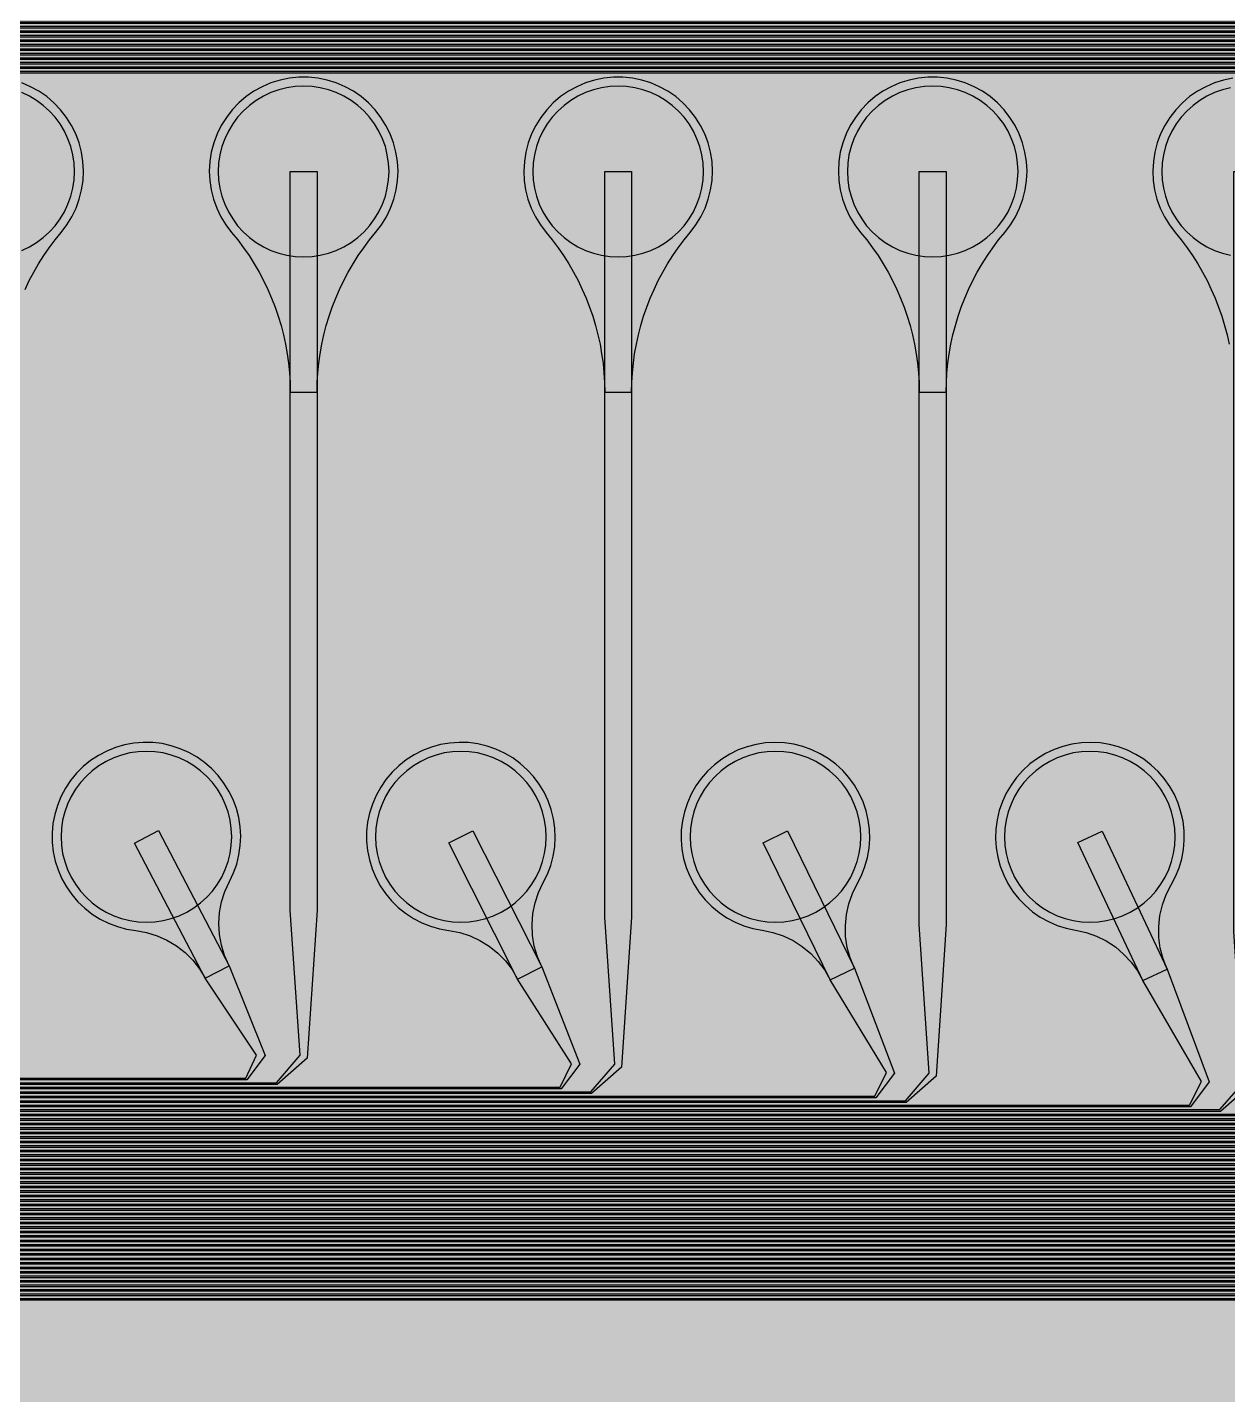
# Model space of a CAD drawing. Header units: metres. Extents: x -7240 to 10960, y -29667 to 1823.
# Drawn here: x 5865 to 7201, y -25513 to -23992 of the extents above; entities that cross this region are included whole.
import ezdxf

# ---------------------------------------------------------------- set-up
doc = ezdxf.new("R2010")
doc.units = ezdxf.units.M
for name, color, linetype in [('Metal1', 4, 'CONTINUOUS'), ('Polyimide', 7, 'CONTINUOUS'), ('Polyimide_Negative', 5, 'CONTINUOUS')]:
    doc.layers.add(name, color=color, linetype=linetype)

msp = doc.modelspace()

# ---------------------------------------------------------------- hatches: boundary and pattern name
at = {"layer": 'Polyimide'}
msp.add_hatch(color=7, dxfattribs=at).paths.add_polyline_path([(4088.5, -11806.9), (4098.7, -11851.2), (4115.6, -11893.5), (4138.6, -11932.7), (4167.4, -11968), (4201.1, -11998.5), (4239, -12023.6), (4280.3, -12042.7), (4349.2, -12073.7), (4413.2, -12113.8), (4471.3, -12162), (4522.3, -12217.7), (4565.4, -12279.7), (4599.7, -12346.9), (4624.7, -12418.2), (4639.9, -12492.2), (4645, -12567.5), (4639.9, -12642.8), (4624.7, -12716.8), (4599.7, -12788.1), (4565.4, -12855.3), (4522.3, -12917.3), (4471.3, -12973), (4413.2, -13021.2), (4349.2, -13061.3), (4280.3, -13092.3), (4239, -13111.4), (4201.1, -13136.5), (4167.4, -13167), (4138.6, -13202.3), (4115.6, -13241.5), (4098.7, -13283.8), (4088.5, -13328.1), (4085, -13373.5), (4085, -13567.5), (4099.4, -13861.6), (4142.6, -14152.8), (4214.2, -14438.4), (4313.4, -14715.5), (4439.2, -14981.7), (4590.6, -15234.2), (4766, -15470.7), (4963.7, -15688.8), (5181.8, -15886.5), (5418.3, -16061.9), (5670.8, -16213.3), (5936.9, -16339.1), (6214.1, -16438.3), (6499.7, -16509.9), (6790.9, -16553.1), (7085, -16567.5), (9960.4, -16567.5), (10038.8, -16571.4), (10116.4, -16582.9), (10192.6, -16601.9), (10266.5, -16628.4), (10337.5, -16662), (10404.8, -16702.3), (10467.9, -16749.1), (10526.1, -16801.8), (10578.8, -16860), (10625.6, -16923), (10665.9, -16990.4), (10699.5, -17061.4), (10725.9, -17135.3), (10745, -17211.4), (10756.5, -17289.1), (10760.4, -17367.5), (10760.4, -21957.3), (10721.6, -22012.9), (10686, -22070.6), (10653.6, -22130.1), (10624.5, -22191.4), (10598.9, -22254.2), (10576.8, -22318.2), (10558.3, -22383.5), (10543.4, -22449.6), (10532.2, -22516.5), (10524.7, -22583.8), (10521, -22651.5), (10521, -22719.3), (10524.7, -22787), (10532.2, -22854.4), (10543.4, -22921.2), (10558.3, -22987.4), (10576.8, -23052.6), (10598.9, -23116.7), (10624.5, -23179.5), (10653.6, -23240.7), (10686, -23300.3), (10721.6, -23357.9), (10760.4, -23413.5), (10760.4, -28667.5), (10756.5, -28745.9), (10745, -28823.6), (10725.9, -28899.7), (10699.5, -28973.6), (10665.9, -29044.6), (10625.6, -29112), (10578.8, -29175), (10526.1, -29233.2), (10467.9, -29285.9), (10404.8, -29332.7), (10337.5, -29373), (10266.5, -29406.6), (10192.6, -29433.1), (10116.4, -29452.1), (10038.8, -29463.6), (9960.4, -29467.5), (-6239.6, -29467.5), (-6318, -29463.6), (-6395.7, -29452.1), (-6471.9, -29433.1), (-6545.8, -29406.6), (-6616.7, -29373), (-6684.1, -29332.7), (-6747.1, -29285.9), (-6805.3, -29233.2), (-6858, -29175), (-6904.8, -29112), (-6945.2, -29044.6), (-6978.7, -28973.6), (-7005.2, -28899.7), (-7024.3, -28823.6), (-7035.8, -28745.9), (-7039.6, -28667.5), (-7039.6, -23426.3), (-6999.4, -23370.1), (-6962.3, -23311.6), (-6928.7, -23251.2), (-6898.5, -23189), (-6871.8, -23125.1), (-6848.8, -23059.9), (-6829.5, -22993.4), (-6814, -22926), (-6802.4, -22857.8), (-6794.6, -22789.1), (-6790.7, -22720), (-6790.7, -22650.8), (-6794.6, -22581.8), (-6802.4, -22513), (-6814, -22444.8), (-6829.5, -22377.4), (-6848.8, -22311), (-6871.8, -22245.7), (-6898.5, -22181.9), (-6928.7, -22119.7), (-6962.3, -22059.2), (-6999.4, -22000.8), (-7039.6, -21944.5), (-7039.6, -17367.5), (-7035.8, -17289.1), (-7024.3, -17211.4), (-7005.2, -17135.3), (-6978.7, -17061.4), (-6945.2, -16990.4), (-6904.8, -16923), (-6858, -16860), (-6805.3, -16801.8), (-6747.1, -16749.1), (-6684.1, -16702.3), (-6616.7, -16662), (-6545.8, -16628.4), (-6471.9, -16601.9), (-6395.7, -16582.9), (-6318, -16571.4), (-6239.6, -16567.5), (-3334, -16567.5), (-3039.9, -16553.1), (-2748.7, -16509.9), (-2463.1, -16438.3), (-2185.9, -16339.1), (-1919.8, -16213.3), (-1667.3, -16061.9), (-1430.8, -15886.5), (-1212.7, -15688.8), (-1015, -15470.7), (-839.6, -15234.2), (-688.2, -14981.7), (-562.4, -14715.5), (-463.2, -14438.4), (-391.6, -14152.8), (-348.4, -13861.6), (-334, -13567.5), (-334, -13373.5), (-337.5, -13328.1), (-347.7, -13283.8), (-364.6, -13241.5), (-387.6, -13202.3), (-416.4, -13167), (-450.1, -13136.5), (-488, -13111.4), (-529.3, -13092.3), (-529.3, -13092.3), (-598.2, -13061.3), (-662.2, -13021.2), (-720.3, -12973), (-771.3, -12917.3), (-814.4, -12855.3), (-848.7, -12788.1), (-873.7, -12716.8), (-888.9, -12642.8), (-894, -12567.5), (-888.9, -12492.2), (-873.7, -12418.2), (-848.7, -12346.9), (-814.4, -12279.7), (-771.3, -12217.7), (-720.3, -12162), (-662.2, -12113.8), (-598.2, -12073.7), (-529.3, -12042.7), (-488, -12023.6), (-450.1, -11998.5), (-416.4, -11968), (-387.6, -11932.7), (-364.6, -11893.5), (-347.7, -11851.2), (-337.5, -11806.9), (-334, -11761.5), (-334, -11074.3), (-337.5, -11028.9), (-347.7, -10984.6), (-364.6, -10942.4), (-387.6, -10903.1), (-416.4, -10867.8), (-450.1, -10837.3), (-488, -10812.2), (-529.3, -10793.2), (-529.3, -10793.2), (-598.2, -10762.1), (-662.2, -10722.1), (-720.3, -10673.8), (-771.3, -10618.1), (-814.4, -10556.1), (-848.7, -10488.9), (-873.7, -10417.6), (-888.9, -10343.7), (-894, -10268.3), (-888.9, -10193), (-873.7, -10119), (-848.7, -10047.8), (-814.4, -9980.5), (-771.3, -9918.5), (-720.3, -9862.9), (-662.2, -9814.6), (-598.2, -9774.6), (-529.3, -9743.5), (-488, -9724.5), (-450.1, -9699.4), (-416.4, -9668.8), (-387.6, -9633.5), (-364.6, -9594.3), (-347.7, -9552), (-337.5, -9507.7), (-334, -9462.4), (-334, -8775.1), (-337.5, -8729.8), (-347.7, -8685.5), (-364.6, -8643.2), (-387.6, -8604), (-416.4, -8568.7), (-450.1, -8538.1), (-488, -8513), (-529.3, -8494), (-529.3, -8494), (-598.2, -8462.9), (-662.2, -8422.9), (-720.3, -8374.6), (-771.3, -8319), (-814.4, -8257), (-848.7, -8189.7), (-873.7, -8118.5), (-888.9, -8044.5), (-894, -7969.2), (-888.9, -7893.8), (-873.7, -7819.9), (-848.7, -7748.6), (-814.4, -7681.4), (-771.3, -7619.4), (-720.3, -7563.7), (-662.2, -7515.4), (-598.2, -7475.4), (-529.3, -7444.3), (-529.3, -7444.3), (-488, -7425.3), (-450.1, -7400.2), (-416.4, -7369.7), (-387.6, -7334.4), (-364.6, -7295.1), (-347.7, -7252.9), (-337.5, -7208.6), (-334, -7163.2), (-334, -6476), (-337.5, -6430.6), (-347.7, -6386.3), (-364.6, -6344), (-387.6, -6304.8), (-416.4, -6269.5), (-450.1, -6239), (-488, -6213.9), (-529.3, -6194.8), (-529.3, -6194.8), (-598.2, -6163.8), (-662.2, -6123.7), (-720.3, -6075.5), (-771.3, -6019.8), (-814.4, -5957.8), (-848.7, -5890.6), (-873.7, -5819.3), (-888.9, -5745.3), (-894, -5670), (-888.9, -5594.7), (-873.7, -5520.7), (-848.7, -5449.4), (-814.4, -5382.2), (-771.3, -5320.2), (-720.3, -5264.5), (-662.2, -5216.3), (-598.2, -5176.2), (-529.3, -5145.2), (-529.3, -5145.2), (-488, -5126.1), (-450.1, -5101), (-416.4, -5070.5), (-387.6, -5035.2), (-364.6, -4996), (-347.7, -4953.7), (-337.5, -4909.4), (-334, -4864), (-334, 380), (-334, 1522.5), (-289, 1522.5), (-288.8, 1515.6), (-288.1, 1508.8), (-287, 1502), (-285.4, 1495.3), (-283.4, 1488.7), (-281, 1482.3), (-278.2, 1476.1), (-274.9, 1470), (-271.3, 1464.2), (-267.3, 1458.6), (-262.9, 1453.3), (-258.2, 1448.3), (-253.2, 1443.6), (-247.9, 1439.2), (-242.3, 1435.2), (-236.5, 1431.6), (-230.4, 1428.3), (-224.2, 1425.5), (-217.8, 1423.1), (-211.2, 1421.1), (-204.5, 1419.5), (-197.7, 1418.4), (-190.9, 1417.7), (-184, 1417.5), (-177.1, 1417.7), (-170.3, 1418.4), (-163.5, 1419.5), (-156.8, 1421.1), (-150.2, 1423.1), (-143.8, 1425.5), (-137.6, 1428.3), (-131.5, 1431.6), (-125.7, 1435.2), (-120.1, 1439.2), (-114.8, 1443.6), (-109.8, 1448.3), (-105.1, 1453.3), (-100.7, 1458.6), (-96.7, 1464.2), (-93.1, 1470), (-89.8, 1476.1), (-87, 1482.3), (-84.6, 1488.7), (-82.6, 1495.3), (-81, 1502), (-79.9, 1508.8), (-79.2, 1515.6), (-79, 1522.5), (1786, 1522.5), (3835, 1522.5), (3835.2, 1529), (3835.9, 1535.6), (3836.9, 1542), (3838.4, 1548.4), (3840.3, 1554.6), (3842.6, 1560.8), (3845.3, 1566.7), (3848.4, 1572.5), (3851.9, 1578.1), (3855.7, 1583.4), (3859.8, 1588.4), (3864.3, 1593.2), (3869.1, 1597.7), (3874.1, 1601.8), (3879.4, 1605.6), (3885, 1609.1), (3890.8, 1612.2), (3896.7, 1614.9), (3902.9, 1617.2), (3909.1, 1619.1), (3915.5, 1620.6), (3921.9, 1621.6), (3928.5, 1622.3), (3935, 1622.5), (3941.5, 1622.3), (3948.1, 1621.6), (3954.5, 1620.6), (3960.9, 1619.1), (3967.1, 1617.2), (3973.3, 1614.9), (3979.2, 1612.2), (3985, 1609.1), (3990.6, 1605.6), (3995.9, 1601.8), (4000.9, 1597.7), (4005.7, 1593.2), (4010.2, 1588.4), (4014.3, 1583.4), (4018.1, 1578.1), (4021.6, 1572.5), (4024.7, 1566.7), (4027.4, 1560.8), (4029.7, 1554.6), (4031.6, 1548.4), (4033.1, 1542), (4034.1, 1535.6), (4034.8, 1529), (4035, 1522.5), (4085, 1522.5), (4085, 380), (4085, 330), (4085, -4864), (4088.5, -4909.4), (4098.7, -4953.7), (4115.6, -4996), (4138.6, -5035.2), (4167.4, -5070.5), (4201.1, -5101), (4239, -5126.1), (4280.3, -5145.2), (4280.3, -5145.2), (4349.2, -5176.2), (4413.2, -5216.3), (4471.3, -5264.5), (4522.3, -5320.2), (4565.4, -5382.2), (4599.7, -5449.4), (4624.7, -5520.7), (4639.9, -5594.7), (4645, -5670), (4639.9, -5745.3), (4624.7, -5819.3), (4599.7, -5890.6), (4565.4, -5957.8), (4522.3, -6019.8), (4471.3, -6075.5), (4413.2, -6123.7), (4349.2, -6163.8), (4280.3, -6194.8), (4239, -6213.9), (4201.1, -6239), (4167.4, -6269.5), (4138.6, -6304.8), (4115.6, -6344), (4098.7, -6386.3), (4088.5, -6430.6), (4085, -6476), (4085, -11761.5), (4088.5, -11806.9)])

# ---------------------------------------------------------------- linework, layer by layer
at = {"layer": 'Metal1'}
for points in [[(2183.9, -18191.7), (2183.9, -25376.6), (2213.3, -25406), (9442.5, -25406), (9471.9, -25376.6), (9471.9, -23917.4), (9442.5, -23888), (9002.5, -23888), (8968.4, -23858.8), (8957.9, -23728), (8957.9, -23042.5), (8987.9, -23042.5), (8987.9, -23728), (8977.3, -23855.2), (9003.3, -23886), (9443.3, -23886), (9473.9, -23916.6), (9473.9, -25377.4), (9443.3, -25408), (2212.5, -25408), (2181.9, -25377.4), (2181.9, -18191.7)], [(2188.9, -18191.7), (2188.9, -25371.6), (2218.3, -25401), (9437.5, -25401), (9466.9, -25371.6), (9466.9, -23922.4), (9437.5, -23893), (8937.2, -23893), (8877.7, -23883.5), (8787.3, -23793.1), (8808.5, -23771.9), (8894.7, -23858.1), (8937.6, -23891), (9438.3, -23891), (9468.9, -23921.6), (9468.9, -25372.4), (9438.3, -25403), (2217.5, -25403), (2186.9, -25372.4), (2186.9, -18191.7)], [(2193.9, -18191.7), (2193.9, -25366.6), (2223.3, -25396), (9432.5, -25396), (9461.9, -25366.6), (9461.9, -23927.4), (9432.5, -23898), (8652.5, -23898), (8618.4, -23868.8), (8607.9, -23736), (8607.9, -23042.5), (8637.9, -23042.5), (8637.9, -23736), (8627.3, -23865.2), (8653.3, -23896), (9433.3, -23896), (9463.9, -23926.6), (9463.9, -25367.4), (9433.3, -25398), (2222.5, -25398), (2191.9, -25367.4), (2191.9, -18191.7)], [(2198.9, -18191.7), (2198.9, -25361.6), (2228.3, -25391), (9427.5, -25391), (9456.9, -25361.6), (9456.9, -23932.4), (9427.5, -23903), (8597.2, -23903), (8537.7, -23893.5), (8437.3, -23793.1), (8458.5, -23771.9), (8554.7, -23868.1), (8597.6, -23901), (9428.3, -23901), (9458.9, -23931.6), (9458.9, -25362.4), (9428.3, -25393), (2227.5, -25393), (2196.9, -25362.4), (2196.9, -18191.7)], [(2203.9, -18191.7), (2203.9, -25356.6), (2233.3, -25386), (9422.5, -25386), (9451.9, -25356.6), (9451.9, -23937.4), (9422.5, -23908), (8302.5, -23908), (8268.5, -23878.8), (8257.9, -23744), (8257.9, -23042.5), (8287.9, -23042.5), (8287.9, -23744), (8277.3, -23875.2), (8303.3, -23906), (9423.3, -23906), (9453.9, -23936.6), (9453.9, -25357.4), (9423.3, -25388), (2232.5, -25388), (2201.9, -25357.4), (2201.9, -18191.7)], [(2208.9, -18191.7), (2208.9, -25351.6), (2238.3, -25381), (9417.5, -25381), (9446.9, -25351.6), (9446.9, -23942.4), (9417.5, -23913), (8257.2, -23913), (8197.7, -23903.5), (8087.3, -23793.1), (8108.5, -23771.9), (8214.7, -23878.1), (8257.6, -23911), (9418.3, -23911), (9448.9, -23941.6), (9448.9, -25352.4), (9418.3, -25383), (2237.5, -25383), (2206.9, -25352.4), (2206.9, -18191.7)], [(2213.9, -18191.7), (2213.9, -25346.6), (2243.3, -25376), (9412.5, -25376), (9441.9, -25346.6), (9441.9, -23947.4), (9412.5, -23918), (7952.5, -23918), (7918.5, -23888.8), (7907.9, -23752), (7907.9, -23042.5), (7937.9, -23042.5), (7937.9, -23752), (7927.2, -23885.2), (7953.3, -23916), (9413.3, -23916), (9443.9, -23946.6), (9443.9, -25347.4), (9413.3, -25378), (2242.5, -25378), (2211.9, -25347.4), (2211.9, -18191.7)], [(2218.9, -18191.7), (2218.9, -25341.6), (2248.3, -25371), (9407.5, -25371), (9436.9, -25341.6), (9436.9, -23952.4), (9407.5, -23923), (7917.2, -23923), (7857.7, -23913.5), (7737.3, -23793.1), (7758.5, -23771.9), (7874.7, -23888.1), (7917.6, -23921), (9408.3, -23921), (9438.9, -23951.6), (9438.9, -25342.4), (9408.3, -25373), (2247.5, -25373), (2216.9, -25342.4), (2216.9, -18191.7)], [(2223.9, -18191.7), (2223.9, -25336.6), (2253.3, -25366), (9402.5, -25366), (9431.9, -25336.6), (9431.9, -23957.4), (9402.5, -23928), (7602.5, -23928), (7568.6, -23898.8), (7557.9, -23760), (7557.9, -23042.5), (7587.9, -23042.5), (7587.9, -23760), (7577.2, -23895.2), (7603.3, -23926), (9403.3, -23926), (9433.9, -23956.6), (9433.9, -25337.4), (9403.3, -25368), (2252.5, -25368), (2221.9, -25337.4), (2221.9, -18191.7)], [(2228.9, -18191.7), (2228.9, -25331.6), (2258.3, -25361), (9397.5, -25361), (9426.9, -25331.6), (9426.9, -23962.4), (9397.5, -23933), (7577.2, -23933), (7519, -23921.4), (7507.3, -23913.1), (7387.3, -23793.1), (7408.5, -23771.9), (7528.5, -23891.9), (7533.3, -23900.1), (7577.6, -23931), (9398.3, -23931), (9428.9, -23961.6), (9428.9, -25332.4), (9398.3, -25363), (2257.5, -25363), (2226.9, -25332.4), (2226.9, -18191.7)], [(2233.9, -18191.7), (2233.9, -25326.6), (2263.3, -25356), (9392.5, -25356), (9421.9, -25326.6), (9421.9, -23967.4), (9392.5, -23938), (7252.5, -23938), (7218.6, -23908.8), (7207.9, -23768), (7207.9, -23042.5), (7237.9, -23042.5), (7237.9, -23768), (7227.1, -23905.2), (7253.3, -23936), (9393.3, -23936), (9423.9, -23966.6), (9423.9, -25327.4), (9393.3, -25358), (2262.5, -25358), (2231.9, -25327.4), (2231.9, -18191.7)], [(2238.9, -18191.7), (2238.9, -25321.6), (2268.3, -25351), (9387.5, -25351), (9416.9, -25321.6), (9416.9, -23972.4), (9387.5, -23943), (7237.2, -23943), (7180.2, -23929.7), (7157.3, -23913.1), (7037.3, -23793.1), (7058.5, -23771.9), (7178.5, -23891.9), (7192.1, -23911.8), (7237.6, -23941), (9388.3, -23941), (9418.9, -23971.6), (9418.9, -25322.4), (9388.3, -25353), (2267.5, -25353), (2236.9, -25322.4), (2236.9, -18191.7)], [(2243.9, -18191.7), (2243.9, -25316.6), (2273.3, -25346), (9382.5, -25346), (9411.9, -25316.6), (9411.9, -23977.4), (9382.5, -23948), (6902.5, -23948), (6868.6, -23918.8), (6857.9, -23776), (6857.9, -23042.5), (6887.9, -23042.5), (6887.9, -23776), (6877.1, -23915.2), (6903.3, -23946), (9383.3, -23946), (9413.9, -23976.6), (9413.9, -25317.4), (9383.3, -25348), (2272.5, -25348), (2241.9, -25317.4), (2241.9, -18191.7)], [(2248.9, -18191.7), (2248.9, -25311.6), (2278.3, -25341), (9377.5, -25341), (9406.9, -25311.6), (9406.9, -23982.4), (9377.5, -23953), (6897.2, -23953), (6841, -23938.5), (6807.3, -23913.1), (6687.3, -23793.1), (6708.5, -23771.9), (6828.5, -23891.9), (6851.3, -23923), (6897.6, -23951), (9378.3, -23951), (9408.9, -23981.6), (9408.9, -25312.4), (9378.3, -25343), (2277.5, -25343), (2246.9, -25312.4), (2246.9, -18191.7)], [(2253.9, -18191.7), (2253.9, -25306.6), (2283.3, -25336), (9372.5, -25336), (9401.9, -25306.6), (9401.9, -23987.4), (9372.5, -23958), (6552.5, -23958), (6518.7, -23928.7), (6507.9, -23784), (6507.9, -23042.5), (6537.9, -23042.5), (6537.9, -23784), (6527.1, -23925.3), (6553.3, -23956), (9373.3, -23956), (9403.9, -23986.6), (9403.9, -25307.4), (9373.3, -25338), (2282.5, -25338), (2251.9, -25307.4), (2251.9, -18191.7)], [(2258.9, -18191.7), (2258.9, -25301.6), (2288.3, -25331), (9367.5, -25331), (9396.9, -25301.6), (9396.9, -23992.4), (9367.5, -23963), (6518.9, -23963), (6464, -23946.5), (6441, -23925.2), (6336.1, -23791.8), (6359.7, -23773.2), (6464.6, -23906.6), (6477.1, -23930.3), (6519.3, -23961), (9368.3, -23961), (9398.9, -23991.6), (9398.9, -25302.4), (9368.3, -25333), (2287.5, -25333), (2256.9, -25302.4), (2256.9, -18191.7)], [(2263.9, -18191.7), (2263.9, -25296.6), (2293.3, -25326), (9362.5, -25326), (9391.9, -25296.6), (9391.9, -23997.4), (9362.5, -23968), (6202.5, -23968), (6168.7, -23938.7), (6157.9, -23792), (6157.9, -23042.5), (6187.9, -23042.5), (6187.9, -23792), (6177, -23935.3), (6203.3, -23966), (9363.3, -23966), (9393.9, -23996.6), (9393.9, -25297.4), (9363.3, -25328), (2292.5, -25328), (2261.9, -25297.4), (2261.9, -18191.7)], [(2268.9, -18191.7), (2268.9, -25291.6), (2298.3, -25321), (9357.5, -25321), (9386.9, -25291.6), (9386.9, -24002.4), (9357.5, -23973), (6168.9, -23973), (6115, -23955.3), (6087.3, -23927.5), (5985.8, -23791.5), (6009.9, -23773.5), (6111.3, -23909.6), (6127.3, -23940.6), (6169.3, -23971), (9358.3, -23971), (9388.9, -24001.6), (9388.9, -25292.4), (9358.3, -25323), (2297.5, -25323), (2266.9, -25292.4), (2266.9, -18191.7)], [(2273.9, -18191.7), (2273.9, -25286.6), (2303.3, -25316), (9352.5, -25316), (9381.9, -25286.6), (9381.9, -24007.4), (9352.5, -23978), (5852.5, -23978), (5818.7, -23948.7), (5807.9, -23800), (5807.9, -23042.5), (5837.9, -23042.5), (5837.9, -23800), (5827, -23945.3), (5853.3, -23976), (9353.3, -23976), (9383.9, -24006.6), (9383.9, -25287.4), (9353.3, -25318), (2302.5, -25318), (2271.9, -25287.4), (2271.9, -18191.7)], [(2278.9, -18191.7), (2278.9, -25281.6), (2308.3, -25311), (9347.5, -25311), (9376.9, -25281.6), (9376.9, -24012.4), (9347.5, -23983), (5818.8, -23983), (5765.9, -23964.2), (5733.7, -23929.7), (5635.6, -23791.2), (5660.1, -23773.8), (5758.2, -23912.4), (5777.6, -23950.8), (5819.3, -23981), (9348.3, -23981), (9378.9, -24011.6), (9378.9, -25282.4), (9348.3, -25313), (2307.5, -25313), (2276.9, -25282.4), (2276.9, -18191.7)], [(2283.9, -18191.7), (2283.9, -25276.6), (2313.3, -25306), (9342.5, -25306), (9371.9, -25276.6), (9371.9, -24017.4), (9342.5, -23988), (5502.5, -23988), (5468.8, -23958.7), (5457.9, -23808), (5457.9, -23042.5), (5487.9, -23042.5), (5487.9, -23808), (5477, -23955.3), (5503.3, -23986), (9343.3, -23986), (9373.9, -24016.6), (9373.9, -25277.4), (9343.3, -25308), (2312.5, -25308), (2281.9, -25277.4), (2281.9, -18191.7)], [(2288.9, -18191.7), (2288.9, -25271.6), (2318.3, -25301), (9337.5, -25301), (9366.9, -25271.6), (9366.9, -24022.4), (9337.5, -23993), (5468.8, -23993), (5416.8, -23973.3), (5380.3, -23931.6), (5285.4, -23790.9), (5310.3, -23774.1), (5405.2, -23914.8), (5427.8, -23961), (5469.3, -23991), (9338.3, -23991), (9368.9, -24021.6), (9368.9, -25272.4), (9338.3, -25303), (2317.5, -25303), (2286.9, -25272.4), (2286.9, -18191.7)], [(2293.9, -18191.7), (2293.9, -25266.6), (2323.3, -25296), (9332.5, -25296), (9361.9, -25266.6), (9361.9, -24027.4), (9332.5, -23998), (5152.5, -23998), (5118.8, -23968.7), (5107.9, -23816), (5107.9, -23042.5), (5137.9, -23042.5), (5137.9, -23816), (5126.9, -23965.3), (5153.3, -23996), (9333.3, -23996), (9363.9, -24026.6), (9363.9, -25267.4), (9333.3, -25298), (2322.5, -25298), (2291.9, -25267.4), (2291.9, -18191.7)], [(2298.9, -18191.7), (2298.9, -25261.6), (2328.3, -25291), (9327.5, -25291), (9356.9, -25261.6), (9356.9, -24032.4), (9327.5, -24003), (5118.8, -24003), (5067.6, -23982.4), (5027.1, -23933.3), (4935.3, -23790.6), (4960.5, -23774.4), (5052.3, -23917.1), (5078.1, -23971.1), (5119.3, -24001), (9328.3, -24001), (9358.9, -24031.6), (9358.9, -25262.4), (9328.3, -25293), (2327.5, -25293), (2296.9, -25262.4), (2296.9, -18191.7)], [(2303.9, -18191.7), (2303.9, -25256.6), (2333.3, -25286), (9322.5, -25286), (9351.9, -25256.6), (9351.9, -24037.4), (9322.5, -24008), (4802.5, -24008), (4768.8, -23978.7), (4757.9, -23824), (4757.9, -23042.5), (4787.9, -23042.5), (4787.9, -23824), (4776.9, -23975.3), (4803.3, -24006), (9323.3, -24006), (9353.9, -24036.6), (9353.9, -25257.4), (9323.3, -25288), (2332.5, -25288), (2301.9, -25257.4), (2301.9, -18191.7)], [(2308.9, -18191.7), (2308.9, -25251.6), (2338.3, -25281), (9317.5, -25281), (9346.9, -25251.6), (9346.9, -24042.4), (9317.5, -24013), (4768.8, -24013), (4718.4, -23991.7), (4674, -23934.9), (4585.1, -23790.4), (4610.7, -23774.6), (4699.6, -23919.2), (4728.4, -23981.2), (4769.3, -24011), (9318.3, -24011), (9348.9, -24041.6), (9348.9, -25252.4), (9318.3, -25283), (2337.5, -25283), (2306.9, -25252.4), (2306.9, -18191.7)], [(2313.9, -18191.7), (2313.9, -25246.6), (2343.3, -25276), (9312.5, -25276), (9341.9, -25246.6), (9341.9, -24047.4), (9312.5, -24018), (4452.5, -24018), (4418.9, -23988.7), (4407.9, -23832), (4407.9, -23042.5), (4437.9, -23042.5), (4437.9, -23832), (4426.9, -23985.3), (4453.3, -24016), (9313.3, -24016), (9343.9, -24046.6), (9343.9, -25247.4), (9313.3, -25278), (2342.5, -25278), (2311.9, -25247.4), (2311.9, -18191.7)], [(2318.9, -18191.7), (2318.9, -25241.6), (2348.3, -25271), (9307.5, -25271), (9336.9, -25241.6), (9336.9, -24052.4), (9307.5, -24023), (4418.8, -24023), (4369.1, -24001), (4321.1, -23936.3), (4235, -23790.1), (4260.8, -23774.9), (4347, -23921.1), (4378.6, -23991.3), (4419.4, -24021), (9308.3, -24021), (9338.9, -24051.6), (9338.9, -25242.4), (9308.3, -25273), (2347.5, -25273), (2316.9, -25242.4), (2316.9, -18191.7)], [(2323.9, -18191.7), (2323.9, -25236.6), (2353.3, -25266), (9302.5, -25266), (9331.9, -25236.6), (9331.9, -24057.4), (9302.5, -24028), (4102.5, -24028), (4068.9, -23998.6), (4057.9, -23840), (4057.9, -23042.5), (4087.9, -23042.5), (4087.9, -23840), (4076.9, -23995.4), (4103.3, -24026), (9303.3, -24026), (9333.9, -24056.6), (9333.9, -25237.4), (9303.3, -25268), (2352.5, -25268), (2321.9, -25237.4), (2321.9, -18191.7)], [(2328.9, -18191.7), (2328.9, -25231.6), (2358.3, -25261), (9297.5, -25261), (9326.9, -25231.6), (9326.9, -24062.4), (9297.5, -24033), (4068.8, -24033), (4019.7, -24010.4), (3968.4, -23937.6), (3884.8, -23789.9), (3910.9, -23775.1), (3994.5, -23922.8), (4028.9, -24001.4), (4069.4, -24031), (9298.3, -24031), (9328.9, -24061.6), (9328.9, -25232.4), (9298.3, -25263), (2357.5, -25263), (2326.9, -25232.4), (2326.9, -18191.7)], [(2333.9, -18191.7), (2333.9, -25226.6), (2363.3, -25256), (9292.5, -25256), (9321.9, -25226.6), (9321.9, -24067.4), (9292.5, -24038), (3752.5, -24038), (3718.9, -24008.6), (3707.9, -23848), (3707.9, -23042.5), (3737.9, -23042.5), (3737.9, -23848), (3726.8, -24005.4), (3753.3, -24036), (9293.3, -24036), (9323.9, -24066.6), (9323.9, -25227.4), (9293.3, -25258), (2362.5, -25258), (2331.9, -25227.4), (2331.9, -18191.7)], [(2338.9, -18191.7), (2338.9, -25221.6), (2368.3, -25251), (9287.5, -25251), (9316.9, -25221.6), (9316.9, -24072.4), (9287.5, -24043), (3718.8, -24043), (3670.3, -24019.9), (3615.8, -23938.7), (3534.7, -23789.7), (3561.1, -23775.3), (3642.2, -23924.4), (3679.2, -24011.4), (3719.4, -24041), (9288.3, -24041), (9318.9, -24071.6), (9318.9, -25222.4), (9288.3, -25253), (2367.5, -25253), (2336.9, -25222.4), (2336.9, -18191.7)], [(2343.9, -18191.7), (2343.9, -25216.6), (2373.3, -25246), (8942.5, -25246), (8969.2, -25215.5), (8957.9, -25038), (8957.9, -24152.5), (8987.9, -24152.5), (8987.9, -25038), (8976.6, -25218.5), (8943.3, -25248), (2372.5, -25248), (2341.9, -25217.4), (2341.9, -18191.7)], [(2348.9, -18191.7), (2348.9, -25211.6), (2378.3, -25241), (8908.6, -25241), (8923.9, -25213.8), (8855.2, -25074.5), (8784, -24898.1), (8811.8, -24886.9), (8883.1, -25063.3), (8931.8, -25214.6), (8909.6, -25243), (2377.5, -25243), (2346.9, -25212.4), (2346.9, -18191.7)], [(2353.9, -18191.7), (2353.9, -25206.6), (2383.3, -25236), (8592.5, -25236), (8619.2, -25205.5), (8607.9, -25030), (8607.9, -24152.5), (8637.9, -24152.5), (8637.9, -25030), (8626.6, -25208.5), (8593.3, -25238), (2382.5, -25238), (2351.9, -25207.4), (2351.9, -18191.7)], [(2358.9, -18191.7), (2358.9, -25201.6), (2388.3, -25231), (8558.6, -25231), (8573.6, -25203.9), (8505.3, -25069.5), (8434, -24898.3), (8461.7, -24886.7), (8533, -25058), (8581.5, -25204.7), (8559.6, -25233), (2387.5, -25233), (2356.9, -25202.4), (2356.9, -18191.7)], [(2363.9, -18191.7), (2363.9, -25196.6), (2393.3, -25226), (8242.5, -25226), (8269.1, -25195.5), (8257.9, -25022), (8257.9, -24152.5), (8287.9, -24152.5), (8287.9, -25022), (8276.6, -25198.5), (8243.3, -25228), (2392.5, -25228), (2361.9, -25197.4), (2361.9, -18191.7)], [(2368.9, -18191.7), (2368.9, -25191.6), (2398.3, -25221), (8208.5, -25221), (8223.2, -25194.1), (8155.3, -25064.6), (8084.1, -24898.4), (8111.7, -24886.6), (8182.9, -25052.7), (8231.3, -25194.8), (8209.6, -25223), (2397.5, -25223), (2366.9, -25192.4), (2366.9, -18191.7)], [(2373.9, -18191.7), (2373.9, -25186.6), (2403.3, -25216), (7892.5, -25216), (7919.1, -25185.4), (7907.9, -25014), (7907.9, -24152.5), (7937.9, -24152.5), (7937.9, -25014), (7926.6, -25188.6), (7893.3, -25218), (2402.5, -25218), (2371.9, -25187.4), (2371.9, -18191.7)], [(2378.9, -18191.7), (2378.9, -25181.6), (2408.3, -25211), (7858.5, -25211), (7872.9, -25184.2), (7805.3, -25059.6), (7734.2, -24898.6), (7761.6, -24886.4), (7832.8, -25047.4), (7881, -25184.9), (7859.6, -25213), (2407.5, -25213), (2376.9, -25182.4), (2376.9, -18191.7)], [(2383.9, -18191.7), (2383.9, -25176.6), (2413.3, -25206), (7542.5, -25206), (7569.1, -25175.4), (7557.9, -25006), (7557.9, -24152.5), (7587.9, -24152.5), (7587.9, -25006), (7576.7, -25178.6), (7543.3, -25208), (2412.5, -25208), (2381.9, -25177.4), (2381.9, -18191.7)], [(2388.9, -18191.7), (2388.9, -25171.6), (2418.3, -25201), (7508.5, -25201), (7522.5, -25174.4), (7455.3, -25054.6), (7384.2, -24898.7), (7411.5, -24886.3), (7482.6, -25042.1), (7530.8, -25175), (7509.6, -25203), (2417.5, -25203), (2386.9, -25172.4), (2386.9, -18191.7)], [(2393.9, -18191.7), (2393.9, -25166.6), (2423.3, -25196), (7192.5, -25196), (7219.1, -25165.4), (7207.9, -24998), (7207.9, -24152.5), (7237.9, -24152.5), (7237.9, -24998), (7226.7, -25168.6), (7193.3, -25198), (2422.5, -25198), (2391.9, -25167.4), (2391.9, -18191.7)], [(2398.9, -18191.7), (2398.9, -25161.6), (2428.3, -25191), (7158.5, -25191), (7172, -25164.6), (7106.7, -25052.4), (7034.3, -24898.9), (7061.4, -24886.1), (7133.8, -25039.6), (7180.6, -25165.1), (7159.6, -25193), (2427.5, -25193), (2396.9, -25162.4), (2396.9, -18191.7)], [(2403.9, -18191.7), (2403.9, -25156.6), (2433.3, -25186), (6842.5, -25186), (6869, -25155.4), (6857.9, -24990), (6857.9, -24152.5), (6887.9, -24152.5), (6887.9, -24990), (6876.7, -25158.6), (6843.3, -25188), (2432.5, -25188), (2401.9, -25157.4), (2401.9, -18191.7)], [(2408.9, -18191.7), (2408.9, -25151.6), (2438.3, -25181), (6808.5, -25181), (6821.5, -25154.8), (6758.8, -25051.6), (6684.4, -24899.1), (6711.4, -24885.9), (6785.8, -25038.5), (6830.4, -25155.3), (6809.6, -25183), (2437.5, -25183), (2406.9, -25152.4), (2406.9, -18191.7)], [(2413.9, -18191.7), (2413.9, -25146.6), (2443.3, -25176), (6492.5, -25176), (6519, -25145.4), (6507.9, -24982), (6507.9, -24152.5), (6537.9, -24152.5), (6537.9, -24982), (6526.7, -25148.6), (6493.3, -25178), (2442.5, -25178), (2411.9, -25147.4), (2411.9, -18191.7)], [(2418.9, -18191.7), (2418.9, -25141.6), (2448.3, -25171), (6458.5, -25171), (6470.9, -25145), (6411, -25050.7), (6334.5, -24899.3), (6361.3, -24885.7), (6437.8, -25037.2), (6480.2, -25145.4), (6459.6, -25173), (2447.5, -25173), (2416.9, -25142.4), (2416.9, -18191.7)], [(2423.9, -18191.7), (2423.9, -25136.6), (2453.3, -25166), (6142.5, -25166), (6169, -25135.4), (6157.9, -24974), (6157.9, -24152.5), (6187.9, -24152.5), (6187.9, -24974), (6176.8, -25138.6), (6143.3, -25168), (2452.5, -25168), (2421.9, -25137.4), (2421.9, -18191.7)], [(2428.9, -18191.7), (2428.9, -25131.6), (2458.3, -25161), (6108.5, -25161), (6120.3, -25135.3), (6063.4, -25049.8), (5984.6, -24899.5), (6011.2, -24885.5), (6089.9, -25035.9), (6130, -25135.6), (6109.7, -25163), (2457.5, -25163), (2426.9, -25132.4), (2426.9, -18191.7)], [(5862.8, -24283.6), (5867.5, -24273.9), (5872.5, -24264.4), (5877.9, -24255.1), (5883.7, -24246.1), (5889.8, -24237.3), (5896.2, -24228.7), (5903, -24220.4), (5909.4, -24211.9), (5915, -24202.9), (5919.6, -24193.3), (5923.2, -24183.4), (5925.8, -24173.1), (5927.4, -24162.6), (5927.9, -24152), (5927.3, -24141.4), (5925.6, -24130.9), (5922.9, -24120.7), (5919.2, -24110.8), (5914.5, -24101.3), (5908.9, -24092.3), (5902.4, -24083.9), (5895, -24076.2), (5887, -24069.3), (5878.3, -24063.3), (5869, -24058.2), (5859.2, -24054)], [(7207, -24048.7), (7196.6, -24050.8), (7186.5, -24054), (7176.8, -24058.2), (7167.5, -24063.3), (7158.8, -24069.3), (7150.7, -24076.2), (7143.4, -24083.9), (7136.9, -24092.3), (7131.2, -24101.3), (7126.5, -24110.8), (7122.8, -24120.7), (7120.1, -24130.9), (7118.5, -24141.4), (7117.9, -24152), (7118.4, -24162.6), (7119.9, -24173.1), (7122.5, -24183.4), (7126.1, -24193.3), (7130.8, -24202.9), (7136.3, -24211.9), (7142.7, -24220.4), (7149.5, -24228.7), (7156, -24237.3), (7162.1, -24246.1), (7167.8, -24255.1), (7173.2, -24264.4), (7178.3, -24273.9), (7182.9, -24283.6), (7187.2, -24293.4), (7191.1, -24303.4), (7194.6, -24313.6), (7197.7, -24323.9), (7200.4, -24334.2), (7202.7, -24344.7)]]:
    msp.add_lwpolyline(points, dxfattribs=at)
for points in [[(6187.9, -24398.1), (6188.1, -24387.3), (6188.7, -24376.6), (6189.8, -24365.9), (6191.2, -24355.3), (6193.1, -24344.7), (6195.4, -24334.2), (6198.1, -24323.9), (6201.2, -24313.6), (6204.7, -24303.4), (6208.6, -24293.4), (6212.8, -24283.6), (6217.5, -24273.9), (6222.5, -24264.4), (6227.9, -24255.1), (6233.7, -24246.1), (6239.8, -24237.3), (6246.2, -24228.7), (6253, -24220.4), (6259.4, -24211.9), (6265, -24202.9), (6269.6, -24193.3), (6273.2, -24183.4), (6275.8, -24173.1), (6277.4, -24162.6), (6277.9, -24152), (6277.3, -24141.4), (6275.6, -24130.9), (6272.9, -24120.7), (6269.2, -24110.8), (6264.5, -24101.3), (6258.9, -24092.3), (6252.4, -24083.9), (6245, -24076.2), (6237, -24069.3), (6228.3, -24063.3), (6219, -24058.2), (6209.2, -24054), (6199.1, -24050.8), (6188.7, -24048.7), (6178.2, -24047.6), (6167.6, -24047.6), (6157, -24048.7), (6146.6, -24050.8), (6136.5, -24054), (6126.8, -24058.2), (6117.5, -24063.3), (6108.8, -24069.3), (6100.7, -24076.2), (6093.4, -24083.9), (6086.9, -24092.3), (6081.2, -24101.3), (6076.5, -24110.8), (6072.8, -24120.7), (6070.1, -24130.9), (6068.5, -24141.4), (6067.9, -24152), (6068.4, -24162.6), (6069.9, -24173.1), (6072.5, -24183.4), (6076.1, -24193.3), (6080.8, -24202.9), (6086.3, -24211.9), (6092.7, -24220.4), (6099.5, -24228.7), (6106, -24237.3), (6112.1, -24246.1), (6117.8, -24255.1), (6123.2, -24264.4), (6128.3, -24273.9), (6132.9, -24283.6), (6137.2, -24293.4), (6141.1, -24303.4), (6144.6, -24313.6), (6147.7, -24323.9), (6150.4, -24334.2), (6152.7, -24344.7), (6154.5, -24355.3), (6156, -24365.9), (6157, -24376.6), (6157.7, -24387.3), (6157.9, -24398.1), (6187.9, -24398.1)], [(6537.9, -24398.1), (6538.1, -24387.3), (6538.7, -24376.6), (6539.8, -24365.9), (6541.2, -24355.3), (6543.1, -24344.7), (6545.4, -24334.2), (6548.1, -24323.9), (6551.2, -24313.6), (6554.7, -24303.4), (6558.6, -24293.4), (6562.8, -24283.6), (6567.5, -24273.9), (6572.5, -24264.4), (6577.9, -24255.1), (6583.7, -24246.1), (6589.8, -24237.3), (6596.2, -24228.7), (6603, -24220.4), (6609.4, -24211.9), (6615, -24202.9), (6619.6, -24193.3), (6623.2, -24183.4), (6625.8, -24173.1), (6627.4, -24162.6), (6627.9, -24152), (6627.3, -24141.4), (6625.6, -24130.9), (6622.9, -24120.7), (6619.2, -24110.8), (6614.5, -24101.3), (6608.9, -24092.3), (6602.4, -24083.9), (6595, -24076.2), (6587, -24069.3), (6578.3, -24063.3), (6569, -24058.2), (6559.2, -24054), (6549.1, -24050.8), (6538.7, -24048.7), (6528.2, -24047.6), (6517.6, -24047.6), (6507, -24048.7), (6496.6, -24050.8), (6486.5, -24054), (6476.8, -24058.2), (6467.5, -24063.3), (6458.8, -24069.3), (6450.7, -24076.2), (6443.4, -24083.9), (6436.9, -24092.3), (6431.2, -24101.3), (6426.5, -24110.8), (6422.8, -24120.7), (6420.1, -24130.9), (6418.5, -24141.4), (6417.9, -24152), (6418.4, -24162.6), (6419.9, -24173.1), (6422.5, -24183.4), (6426.1, -24193.3), (6430.8, -24202.9), (6436.3, -24211.9), (6442.7, -24220.4), (6449.5, -24228.7), (6456, -24237.3), (6462.1, -24246.1), (6467.8, -24255.1), (6473.2, -24264.4), (6478.3, -24273.9), (6482.9, -24283.6), (6487.2, -24293.4), (6491.1, -24303.4), (6494.6, -24313.6), (6497.7, -24323.9), (6500.4, -24334.2), (6502.7, -24344.7), (6504.5, -24355.3), (6506, -24365.9), (6507, -24376.6), (6507.7, -24387.3), (6507.9, -24398.1), (6537.9, -24398.1)], [(6887.9, -24398.1), (6888.1, -24387.3), (6888.7, -24376.6), (6889.8, -24365.9), (6891.2, -24355.3), (6893.1, -24344.7), (6895.4, -24334.2), (6898.1, -24323.9), (6901.2, -24313.6), (6904.7, -24303.4), (6908.6, -24293.4), (6912.8, -24283.6), (6917.5, -24273.9), (6922.5, -24264.4), (6927.9, -24255.1), (6933.7, -24246.1), (6939.8, -24237.3), (6946.2, -24228.7), (6953, -24220.4), (6959.4, -24211.9), (6965, -24202.9), (6969.6, -24193.3), (6973.2, -24183.4), (6975.8, -24173.1), (6977.4, -24162.6), (6977.9, -24152), (6977.3, -24141.4), (6975.6, -24130.9), (6972.9, -24120.7), (6969.2, -24110.8), (6964.5, -24101.3), (6958.9, -24092.3), (6952.4, -24083.9), (6945, -24076.2), (6937, -24069.3), (6928.3, -24063.3), (6919, -24058.2), (6909.2, -24054), (6899.1, -24050.8), (6888.7, -24048.7), (6878.2, -24047.6), (6867.6, -24047.6), (6857, -24048.7), (6846.6, -24050.8), (6836.5, -24054), (6826.8, -24058.2), (6817.5, -24063.3), (6808.8, -24069.3), (6800.7, -24076.2), (6793.4, -24083.9), (6786.9, -24092.3), (6781.2, -24101.3), (6776.5, -24110.8), (6772.8, -24120.7), (6770.1, -24130.9), (6768.5, -24141.4), (6767.9, -24152), (6768.4, -24162.6), (6769.9, -24173.1), (6772.5, -24183.4), (6776.1, -24193.3), (6780.8, -24202.9), (6786.3, -24211.9), (6792.7, -24220.4), (6799.5, -24228.7), (6806, -24237.3), (6812.1, -24246.1), (6817.8, -24255.1), (6823.2, -24264.4), (6828.3, -24273.9), (6832.9, -24283.6), (6837.2, -24293.4), (6841.1, -24303.4), (6844.6, -24313.6), (6847.7, -24323.9), (6850.4, -24334.2), (6852.7, -24344.7), (6854.5, -24355.3), (6856, -24365.9), (6857, -24376.6), (6857.7, -24387.3), (6857.9, -24398.1), (6887.9, -24398.1)], [(6089.9, -25035.9), (6084.9, -25024.7), (6081.3, -25013.1), (6079.2, -25001.1), (6078.5, -24988.9), (6079.3, -24976.8), (6081.6, -24964.8), (6085.3, -24953.2), (6090.4, -24942.2), (6094.9, -24932.7), (6098.4, -24922.8), (6100.9, -24912.6), (6102.4, -24902.3), (6102.9, -24891.8), (6102.3, -24881.3), (6100.6, -24871), (6098, -24860.9), (6094.3, -24851), (6089.7, -24841.6), (6084.2, -24832.7), (6077.8, -24824.4), (6070.6, -24816.8), (6062.7, -24809.9), (6054.2, -24803.9), (6045, -24798.7), (6035.5, -24794.5), (6025.5, -24791.2), (6015.3, -24788.9), (6004.9, -24787.7), (5994.4, -24787.6), (5983.9, -24788.4), (5973.6, -24790.3), (5963.6, -24793.3), (5953.8, -24797.2), (5944.6, -24802), (5935.8, -24807.8), (5927.7, -24814.4), (5920.2, -24821.8), (5913.6, -24829.9), (5907.8, -24838.6), (5902.8, -24847.9), (5898.9, -24857.6), (5895.9, -24867.6), (5893.9, -24877.9), (5893, -24888.3), (5893.1, -24898.8), (5894.2, -24909.2), (5896.4, -24919.5), (5899.6, -24929.4), (5903.8, -24939.1), (5908.9, -24948.2), (5914.9, -24956.8), (5921.7, -24964.8), (5929.3, -24972), (5937.5, -24978.4), (5946.4, -24984), (5955.8, -24988.7), (5965.6, -24992.4), (5975.7, -24995.1), (5986, -24996.8), (5998, -24998.9), (6009.7, -25002.5), (6020.8, -25007.4), (6031.3, -25013.7), (6040.9, -25021.2), (6049.5, -25029.8), (6057.1, -25039.4), (6063.4, -25049.8), (6089.9, -25035.9)], [(6437.8, -25037.2), (6433, -25026), (6429.5, -25014.3), (6427.6, -25002.3), (6427.1, -24990.1), (6428, -24978), (6430.5, -24966.1), (6434.4, -24954.5), (6439.6, -24943.5), (6444.3, -24934.1), (6447.9, -24924.3), (6450.6, -24914.2), (6452.3, -24903.8), (6452.9, -24893.4), (6452.4, -24882.9), (6451, -24872.5), (6448.5, -24862.3), (6444.9, -24852.5), (6440.5, -24843), (6435.1, -24834), (6428.8, -24825.6), (6421.7, -24817.9), (6413.9, -24810.9), (6405.5, -24804.7), (6396.4, -24799.4), (6386.9, -24795), (6377, -24791.6), (6366.8, -24789.2), (6356.4, -24787.8), (6345.9, -24787.5), (6335.5, -24788.2), (6325.1, -24790), (6315, -24792.8), (6305.3, -24796.5), (6295.9, -24801.3), (6287.1, -24806.9), (6278.8, -24813.4), (6271.3, -24820.7), (6264.5, -24828.6), (6258.6, -24837.3), (6253.5, -24846.5), (6249.4, -24856.1), (6246.3, -24866.1), (6244.1, -24876.3), (6243, -24886.8), (6243, -24897.2), (6244, -24907.7), (6246, -24918), (6249.1, -24928), (6253.1, -24937.7), (6258.1, -24946.9), (6263.9, -24955.6), (6270.6, -24963.6), (6278.1, -24971), (6286.3, -24977.5), (6295.1, -24983.2), (6304.4, -24988.1), (6314.1, -24991.9), (6324.2, -24994.8), (6334.5, -24996.6), (6346.5, -24998.9), (6358.1, -25002.7), (6369.1, -25007.8), (6379.5, -25014.2), (6389, -25021.8), (6397.5, -25030.5), (6404.9, -25040.2), (6411, -25050.7), (6437.8, -25037.2)], [(6785.8, -25038.5), (6781.1, -25027.2), (6777.8, -25015.5), (6776, -25003.4), (6775.7, -24991.2), (6776.8, -24979.1), (6779.5, -24967.2), (6783.5, -24955.7), (6788.9, -24944.8), (6793.7, -24935.5), (6797.5, -24925.7), (6800.3, -24915.6), (6802.1, -24905.3), (6802.8, -24894.8), (6802.6, -24884.4), (6801.2, -24874), (6798.9, -24863.8), (6795.5, -24853.8), (6791.2, -24844.3), (6785.9, -24835.2), (6779.7, -24826.7), (6772.8, -24818.9), (6765.1, -24811.8), (6756.7, -24805.5), (6747.7, -24800.1), (6738.3, -24795.6), (6728.4, -24792), (6718.2, -24789.5), (6707.9, -24788), (6697.4, -24787.5), (6686.9, -24788.1), (6676.6, -24789.7), (6666.4, -24792.3), (6656.6, -24795.9), (6647.2, -24800.5), (6638.3, -24806.1), (6630, -24812.4), (6622.3, -24819.6), (6615.4, -24827.5), (6609.4, -24836), (6604.2, -24845.1), (6599.9, -24854.7), (6596.6, -24864.7), (6594.4, -24874.9), (6593.1, -24885.3), (6592.9, -24895.8), (6593.8, -24906.2), (6595.7, -24916.5), (6598.6, -24926.6), (6602.5, -24936.3), (6607.3, -24945.6), (6613.1, -24954.4), (6619.6, -24962.5), (6627, -24970), (6635.1, -24976.7), (6643.8, -24982.5), (6653, -24987.4), (6662.7, -24991.4), (6672.8, -24994.5), (6683, -24996.4), (6695, -24998.9), (6706.5, -25002.8), (6717.5, -25008), (6727.8, -25014.6), (6737.2, -25022.4), (6745.6, -25031.2), (6752.8, -25041), (6758.8, -25051.6), (6785.8, -25038.5)], [(7133.8, -25039.6), (7129.3, -25028.3), (7126.2, -25016.5), (7124.5, -25004.4), (7124.4, -24992.3), (7125.7, -24980.1), (7128.5, -24968.3), (7132.7, -24956.8), (7138.2, -24946), (7143.1, -24936.7), (7147, -24927), (7150, -24917), (7151.9, -24906.7), (7152.8, -24896.2), (7152.7, -24885.7), (7151.5, -24875.3), (7149.2, -24865.1), (7146, -24855.1), (7141.8, -24845.5), (7136.6, -24836.4), (7130.6, -24827.8), (7123.7, -24819.9), (7116.1, -24812.7), (7107.8, -24806.3), (7098.9, -24800.8), (7089.5, -24796.1), (7079.7, -24792.4), (7069.6, -24789.8), (7059.3, -24788.1), (7048.8, -24787.5), (7038.3, -24787.9), (7027.9, -24789.4), (7017.8, -24791.9), (7007.9, -24795.4), (6998.4, -24799.9), (6989.4, -24805.3), (6981, -24811.5), (6973.3, -24818.6), (6966.3, -24826.4), (6960.1, -24834.9), (6954.8, -24843.9), (6950.4, -24853.4), (6947, -24863.3), (6944.6, -24873.5), (6943.2, -24883.9), (6942.9, -24894.4), (6943.6, -24904.8), (6945.4, -24915.2), (6948.1, -24925.3), (6951.9, -24935.1), (6956.6, -24944.4), (6962.2, -24953.3), (6968.7, -24961.5), (6976, -24969), (6984, -24975.8), (6992.6, -24981.8), (7001.8, -24986.8), (7011.4, -24991), (7021.4, -24994.1), (7031.7, -24996.2), (7043.6, -24998.9), (7055.1, -25002.9), (7066, -25008.3), (7076.2, -25015), (7085.4, -25022.9), (7093.7, -25031.8), (7100.8, -25041.7), (7106.7, -25052.4), (7133.8, -25039.6)]]:
    msp.add_lwpolyline(points, close=True, dxfattribs=at)
at = {"layer": 'Polyimide_Negative'}
for points in [[(6267.9, -24152.5), (6267.4, -24143.2), (6266, -24134), (6263.8, -24124.9), (6260.6, -24116.1), (6256.7, -24107.7), (6251.9, -24099.7), (6246.3, -24092.2), (6240.1, -24085.3), (6233.1, -24079.1), (6225.7, -24073.5), (6217.7, -24068.7), (6209.2, -24064.7), (6200.5, -24061.6), (6191.4, -24059.3), (6182.2, -24058), (6172.9, -24057.5), (6163.6, -24058), (6154.3, -24059.3), (6145.3, -24061.6), (6136.5, -24064.7), (6128.1, -24068.7), (6120.1, -24073.5), (6112.6, -24079.1), (6105.7, -24085.3), (6099.4, -24092.2), (6093.9, -24099.7), (6089.1, -24107.7), (6085.1, -24116.1), (6082, -24124.9), (6079.7, -24134), (6078.3, -24143.2), (6077.9, -24152.5), (6078.3, -24161.8), (6079.7, -24171), (6082, -24180.1), (6085.1, -24188.9), (6089.1, -24197.3), (6093.9, -24205.3), (6099.4, -24212.8), (6105.7, -24219.7), (6112.6, -24225.9), (6120.1, -24231.5), (6128.1, -24236.3), (6136.5, -24240.3), (6145.3, -24243.4), (6154.3, -24245.7), (6163.6, -24247), (6172.9, -24247.5), (6182.2, -24247), (6191.4, -24245.7), (6200.5, -24243.4), (6209.2, -24240.3), (6217.7, -24236.3), (6225.7, -24231.5), (6233.1, -24225.9), (6240.1, -24219.7), (6246.3, -24212.8), (6251.9, -24205.3), (6256.7, -24197.3), (6260.6, -24188.9), (6263.8, -24180.1), (6266, -24171), (6267.4, -24161.8), (6267.9, -24152.5)], [(6617.9, -24152.5), (6617.4, -24143.2), (6616, -24134), (6613.8, -24124.9), (6610.6, -24116.1), (6606.7, -24107.7), (6601.9, -24099.7), (6596.3, -24092.2), (6590.1, -24085.3), (6583.1, -24079.1), (6575.7, -24073.5), (6567.7, -24068.7), (6559.2, -24064.7), (6550.5, -24061.6), (6541.4, -24059.3), (6532.2, -24058), (6522.9, -24057.5), (6513.6, -24058), (6504.3, -24059.3), (6495.3, -24061.6), (6486.5, -24064.7), (6478.1, -24068.7), (6470.1, -24073.5), (6462.6, -24079.1), (6455.7, -24085.3), (6449.4, -24092.2), (6443.9, -24099.7), (6439.1, -24107.7), (6435.1, -24116.1), (6432, -24124.9), (6429.7, -24134), (6428.3, -24143.2), (6427.9, -24152.5), (6428.3, -24161.8), (6429.7, -24171), (6432, -24180.1), (6435.1, -24188.9), (6439.1, -24197.3), (6443.9, -24205.3), (6449.4, -24212.8), (6455.7, -24219.7), (6462.6, -24225.9), (6470.1, -24231.5), (6478.1, -24236.3), (6486.5, -24240.3), (6495.3, -24243.4), (6504.3, -24245.7), (6513.6, -24247), (6522.9, -24247.5), (6532.2, -24247), (6541.4, -24245.7), (6550.5, -24243.4), (6559.2, -24240.3), (6567.7, -24236.3), (6575.7, -24231.5), (6583.1, -24225.9), (6590.1, -24219.7), (6596.3, -24212.8), (6601.9, -24205.3), (6606.7, -24197.3), (6610.6, -24188.9), (6613.8, -24180.1), (6616, -24171), (6617.4, -24161.8), (6617.9, -24152.5)], [(6967.9, -24152.5), (6967.4, -24143.2), (6966, -24134), (6963.8, -24124.9), (6960.6, -24116.1), (6956.7, -24107.7), (6951.9, -24099.7), (6946.3, -24092.2), (6940.1, -24085.3), (6933.1, -24079.1), (6925.7, -24073.5), (6917.7, -24068.7), (6909.2, -24064.7), (6900.5, -24061.6), (6891.4, -24059.3), (6882.2, -24058), (6872.9, -24057.5), (6863.6, -24058), (6854.3, -24059.3), (6845.3, -24061.6), (6836.5, -24064.7), (6828.1, -24068.7), (6820.1, -24073.5), (6812.6, -24079.1), (6805.7, -24085.3), (6799.4, -24092.2), (6793.9, -24099.7), (6789.1, -24107.7), (6785.1, -24116.1), (6782, -24124.9), (6779.7, -24134), (6778.3, -24143.2), (6777.9, -24152.5), (6778.3, -24161.8), (6779.7, -24171), (6782, -24180.1), (6785.1, -24188.9), (6789.1, -24197.3), (6793.9, -24205.3), (6799.4, -24212.8), (6805.7, -24219.7), (6812.6, -24225.9), (6820.1, -24231.5), (6828.1, -24236.3), (6836.5, -24240.3), (6845.3, -24243.4), (6854.3, -24245.7), (6863.6, -24247), (6872.9, -24247.5), (6882.2, -24247), (6891.4, -24245.7), (6900.5, -24243.4), (6909.2, -24240.3), (6917.7, -24236.3), (6925.7, -24231.5), (6933.1, -24225.9), (6940.1, -24219.7), (6946.3, -24212.8), (6951.9, -24205.3), (6956.7, -24197.3), (6960.6, -24188.9), (6963.8, -24180.1), (6966, -24171), (6967.4, -24161.8), (6967.9, -24152.5)], [(6092.9, -24892.5), (6092.4, -24883.2), (6091, -24874), (6088.8, -24864.9), (6085.6, -24856.1), (6081.7, -24847.7), (6076.9, -24839.7), (6071.3, -24832.2), (6065.1, -24825.3), (6058.1, -24819.1), (6050.7, -24813.5), (6042.7, -24808.7), (6034.2, -24804.7), (6025.5, -24801.6), (6016.4, -24799.3), (6007.2, -24798), (5997.9, -24797.5), (5988.6, -24798), (5979.3, -24799.3), (5970.3, -24801.6), (5961.5, -24804.7), (5953.1, -24808.7), (5945.1, -24813.5), (5937.6, -24819.1), (5930.7, -24825.3), (5924.4, -24832.2), (5918.9, -24839.7), (5914.1, -24847.7), (5910.1, -24856.1), (5907, -24864.9), (5904.7, -24874), (5903.3, -24883.2), (5902.9, -24892.5), (5903.3, -24901.8), (5904.7, -24911), (5907, -24920.1), (5910.1, -24928.9), (5914.1, -24937.3), (5918.9, -24945.3), (5924.4, -24952.8), (5930.7, -24959.7), (5937.6, -24965.9), (5945.1, -24971.5), (5953.1, -24976.3), (5961.5, -24980.3), (5970.3, -24983.4), (5979.3, -24985.7), (5988.6, -24987), (5997.9, -24987.5), (6007.2, -24987), (6016.4, -24985.7), (6025.5, -24983.4), (6034.2, -24980.3), (6042.7, -24976.3), (6050.7, -24971.5), (6058.1, -24965.9), (6065.1, -24959.7), (6071.3, -24952.8), (6076.9, -24945.3), (6081.7, -24937.3), (6085.6, -24928.9), (6088.8, -24920.1), (6091, -24911), (6092.4, -24901.8), (6092.9, -24892.5)], [(6442.9, -24892.5), (6442.4, -24883.2), (6441, -24874), (6438.8, -24864.9), (6435.6, -24856.1), (6431.7, -24847.7), (6426.9, -24839.7), (6421.3, -24832.2), (6415.1, -24825.3), (6408.1, -24819.1), (6400.7, -24813.5), (6392.7, -24808.7), (6384.2, -24804.7), (6375.5, -24801.6), (6366.4, -24799.3), (6357.2, -24798), (6347.9, -24797.5), (6338.6, -24798), (6329.3, -24799.3), (6320.3, -24801.6), (6311.5, -24804.7), (6303.1, -24808.7), (6295.1, -24813.5), (6287.6, -24819.1), (6280.7, -24825.3), (6274.4, -24832.2), (6268.9, -24839.7), (6264.1, -24847.7), (6260.1, -24856.1), (6257, -24864.9), (6254.7, -24874), (6253.3, -24883.2), (6252.9, -24892.5), (6253.3, -24901.8), (6254.7, -24911), (6257, -24920.1), (6260.1, -24928.9), (6264.1, -24937.3), (6268.9, -24945.3), (6274.4, -24952.8), (6280.7, -24959.7), (6287.6, -24965.9), (6295.1, -24971.5), (6303.1, -24976.3), (6311.5, -24980.3), (6320.3, -24983.4), (6329.3, -24985.7), (6338.6, -24987), (6347.9, -24987.5), (6357.2, -24987), (6366.4, -24985.7), (6375.5, -24983.4), (6384.2, -24980.3), (6392.7, -24976.3), (6400.7, -24971.5), (6408.1, -24965.9), (6415.1, -24959.7), (6421.3, -24952.8), (6426.9, -24945.3), (6431.7, -24937.3), (6435.6, -24928.9), (6438.8, -24920.1), (6441, -24911), (6442.4, -24901.8), (6442.9, -24892.5)], [(6792.9, -24892.5), (6792.4, -24883.2), (6791, -24874), (6788.8, -24864.9), (6785.6, -24856.1), (6781.7, -24847.7), (6776.9, -24839.7), (6771.3, -24832.2), (6765.1, -24825.3), (6758.1, -24819.1), (6750.7, -24813.5), (6742.7, -24808.7), (6734.2, -24804.7), (6725.5, -24801.6), (6716.4, -24799.3), (6707.2, -24798), (6697.9, -24797.5), (6688.6, -24798), (6679.3, -24799.3), (6670.3, -24801.6), (6661.5, -24804.7), (6653.1, -24808.7), (6645.1, -24813.5), (6637.6, -24819.1), (6630.7, -24825.3), (6624.4, -24832.2), (6618.9, -24839.7), (6614.1, -24847.7), (6610.1, -24856.1), (6607, -24864.9), (6604.7, -24874), (6603.3, -24883.2), (6602.9, -24892.5), (6603.3, -24901.8), (6604.7, -24911), (6607, -24920.1), (6610.1, -24928.9), (6614.1, -24937.3), (6618.9, -24945.3), (6624.4, -24952.8), (6630.7, -24959.7), (6637.6, -24965.9), (6645.1, -24971.5), (6653.1, -24976.3), (6661.5, -24980.3), (6670.3, -24983.4), (6679.3, -24985.7), (6688.6, -24987), (6697.9, -24987.5), (6707.2, -24987), (6716.4, -24985.7), (6725.5, -24983.4), (6734.2, -24980.3), (6742.7, -24976.3), (6750.7, -24971.5), (6758.1, -24965.9), (6765.1, -24959.7), (6771.3, -24952.8), (6776.9, -24945.3), (6781.7, -24937.3), (6785.6, -24928.9), (6788.8, -24920.1), (6791, -24911), (6792.4, -24901.8), (6792.9, -24892.5)], [(7142.9, -24892.5), (7142.4, -24883.2), (7141, -24874), (7138.8, -24864.9), (7135.6, -24856.1), (7131.7, -24847.7), (7126.9, -24839.7), (7121.3, -24832.2), (7115.1, -24825.3), (7108.1, -24819.1), (7100.7, -24813.5), (7092.7, -24808.7), (7084.2, -24804.7), (7075.5, -24801.6), (7066.4, -24799.3), (7057.2, -24798), (7047.9, -24797.5), (7038.6, -24798), (7029.3, -24799.3), (7020.3, -24801.6), (7011.5, -24804.7), (7003.1, -24808.7), (6995.1, -24813.5), (6987.6, -24819.1), (6980.7, -24825.3), (6974.4, -24832.2), (6968.9, -24839.7), (6964.1, -24847.7), (6960.1, -24856.1), (6957, -24864.9), (6954.7, -24874), (6953.3, -24883.2), (6952.9, -24892.5), (6953.3, -24901.8), (6954.7, -24911), (6957, -24920.1), (6960.1, -24928.9), (6964.1, -24937.3), (6968.9, -24945.3), (6974.4, -24952.8), (6980.7, -24959.7), (6987.6, -24965.9), (6995.1, -24971.5), (7003.1, -24976.3), (7011.5, -24980.3), (7020.3, -24983.4), (7029.3, -24985.7), (7038.6, -24987), (7047.9, -24987.5), (7057.2, -24987), (7066.4, -24985.7), (7075.5, -24983.4), (7084.2, -24980.3), (7092.7, -24976.3), (7100.7, -24971.5), (7108.1, -24965.9), (7115.1, -24959.7), (7121.3, -24952.8), (7126.9, -24945.3), (7131.7, -24937.3), (7135.6, -24928.9), (7138.8, -24920.1), (7141, -24911), (7142.4, -24901.8), (7142.9, -24892.5)]]:
    msp.add_lwpolyline(points, close=True, dxfattribs=at)
for points in [[(5859.2, -24240.3), (5867.7, -24236.3), (5875.7, -24231.5), (5883.1, -24225.9), (5890.1, -24219.7), (5896.3, -24212.8), (5901.9, -24205.3), (5906.7, -24197.3), (5910.6, -24188.9), (5913.8, -24180.1), (5916, -24171), (5917.4, -24161.8), (5917.9, -24152.5), (5917.9, -24152.5), (5917.4, -24143.2), (5916, -24134), (5913.8, -24124.9), (5910.6, -24116.1), (5906.7, -24107.7), (5901.9, -24099.7), (5896.3, -24092.2), (5890.1, -24085.3), (5883.1, -24079.1), (5875.7, -24073.5), (5867.7, -24068.7), (5859.2, -24064.7)], [(7204.3, -24059.3), (7195.3, -24061.6), (7186.5, -24064.7), (7178.1, -24068.7), (7170.1, -24073.5), (7162.6, -24079.1), (7155.7, -24085.3), (7149.4, -24092.2), (7143.9, -24099.7), (7139.1, -24107.7), (7135.1, -24116.1), (7132, -24124.9), (7129.7, -24134), (7128.3, -24143.2), (7127.9, -24152.5), (7128.3, -24161.8), (7129.7, -24171), (7132, -24180.1), (7135.1, -24188.9), (7139.1, -24197.3), (7143.9, -24205.3), (7149.4, -24212.8), (7155.7, -24219.7), (7162.6, -24225.9), (7170.1, -24231.5), (7178.1, -24236.3), (7186.5, -24240.3), (7195.3, -24243.4), (7204.3, -24245.7)]]:
    msp.add_lwpolyline(points, dxfattribs=at)

doc.saveas('drawing.dxf')
